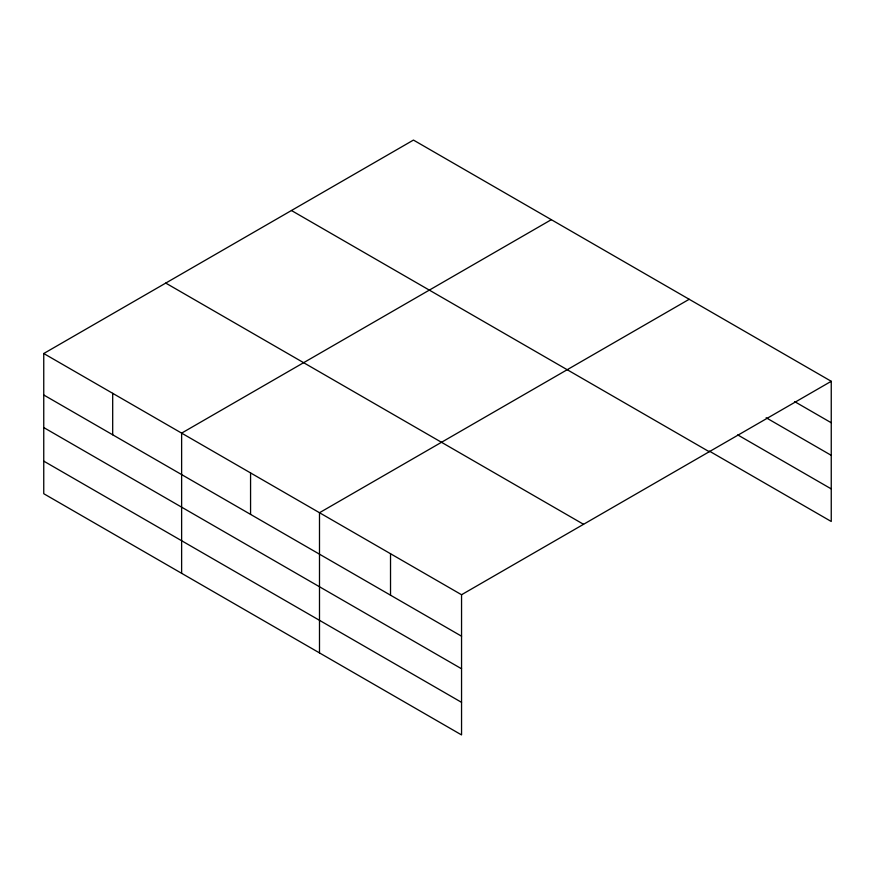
<?xml version="1.0" encoding="UTF-8"?>
<svg xmlns="http://www.w3.org/2000/svg" width="875" height="875" viewBox="0 0 875 875"><rect width="100%" height="100%" fill="white"/><g stroke="black" fill="none" stroke-linecap="round" stroke-linejoin="round"><path stroke-width="1.31" d="M461.552 668.773L461.552 594.737L43.75 353.522L43.75 493.708L461.552 734.923L461.552 668.773L43.75 427.558M709.319 451.084L831.25 521.478L831.25 381.292L413.448 140.077L43.75 353.522M551.327 219.68L181.628 433.125L181.628 573.311M689.194 299.283L319.495 512.728L319.495 652.903M461.552 594.737L831.25 381.292M794.555 401.57L831.25 422.756M766.139 417.747L831.25 455.339M737.734 434.908L831.25 488.895M291.452 210.514L709.253 451.73M165.747 283.084L583.548 524.3M43.75 394.986L461.552 636.202M43.75 461.125L461.552 702.341M390.523 553.733L390.523 595.197M250.567 472.927L250.567 514.391M112.689 393.323L112.689 434.787"/></g></svg>
